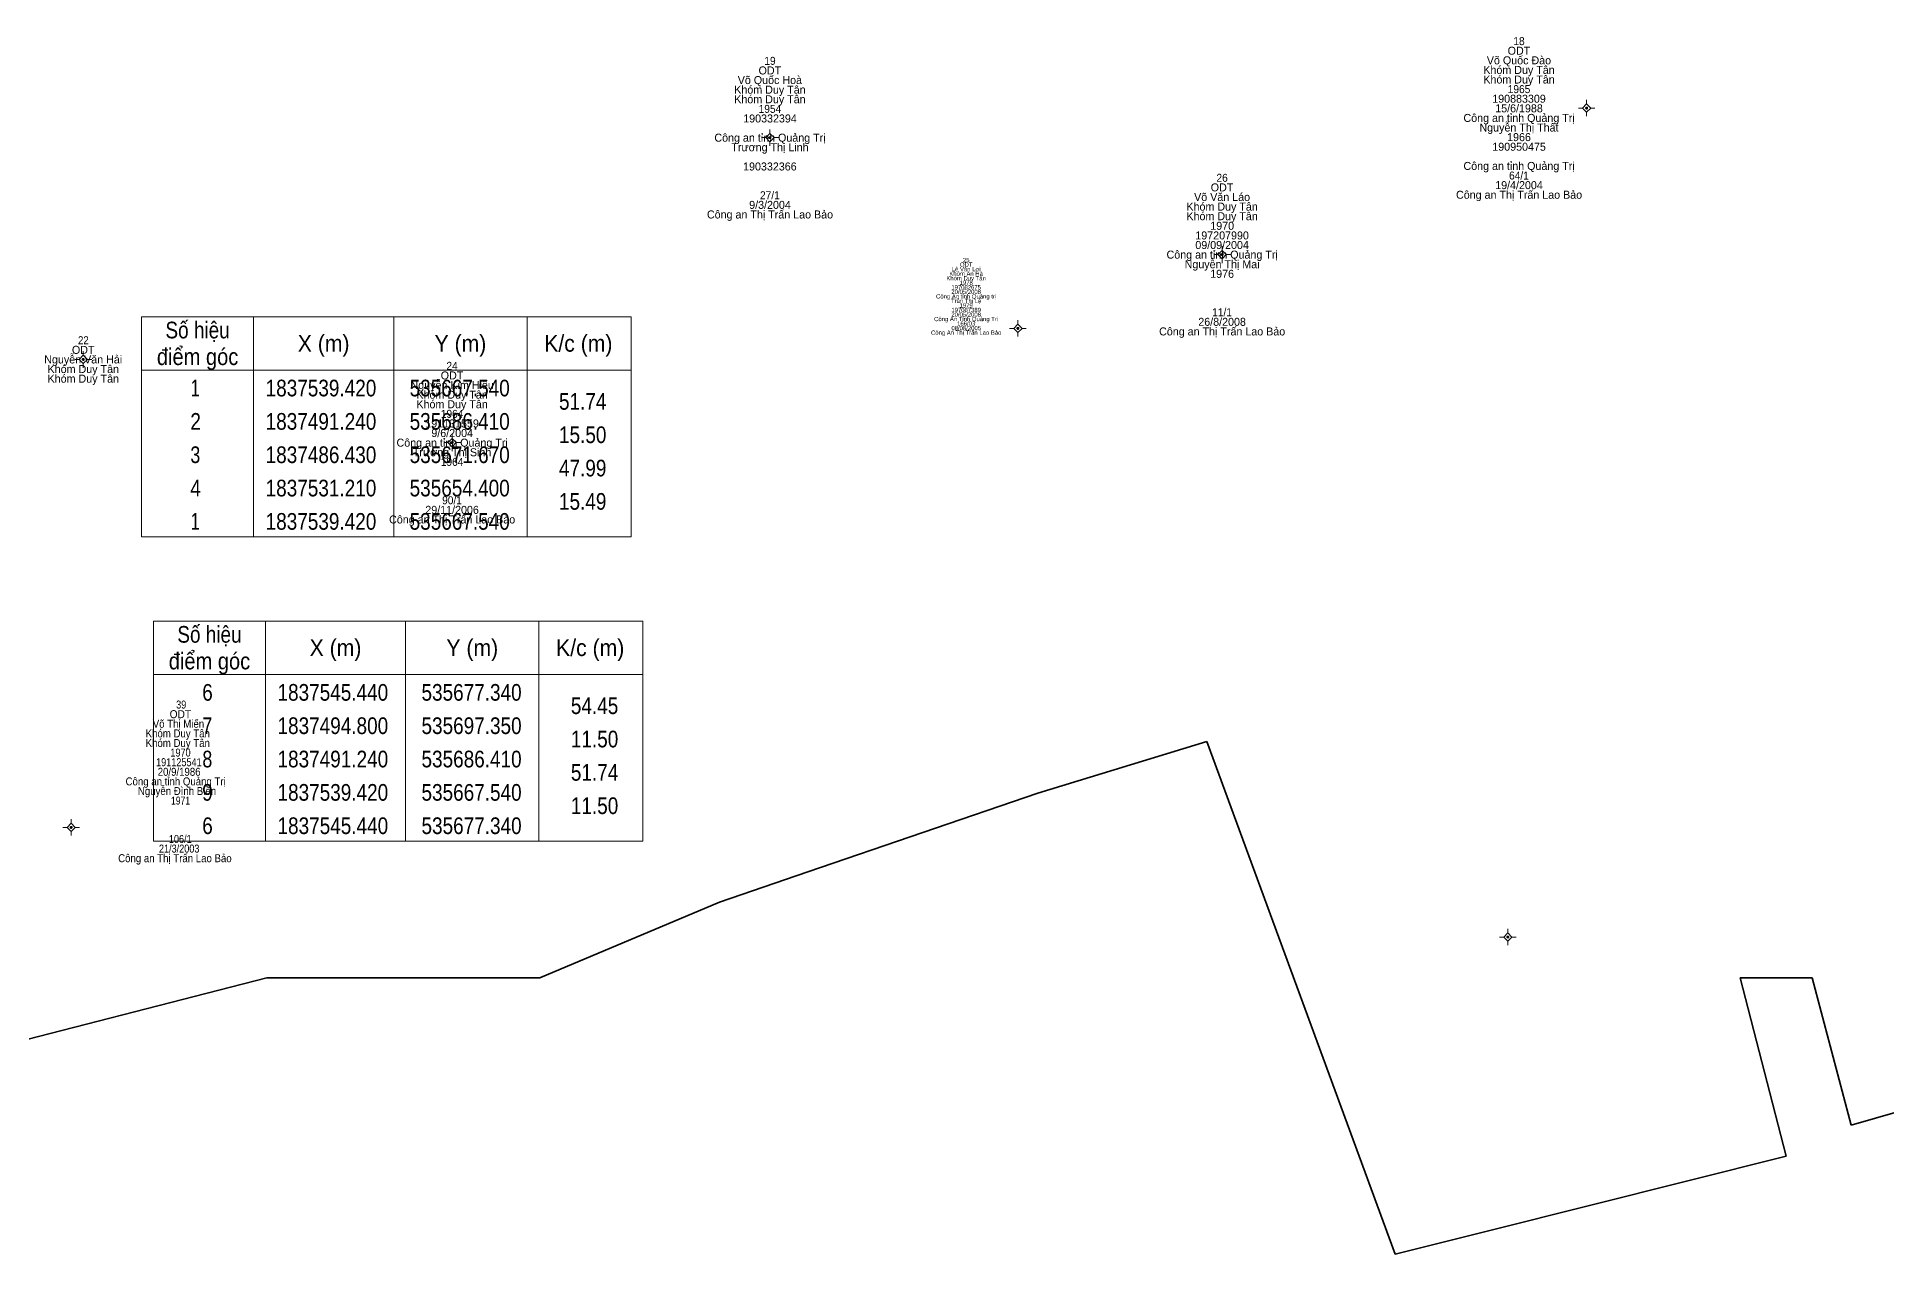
# Model space of a CAD drawing. Header units: metres. Extents: x 535444 to 536017, y 1837452 to 1837757.
# Drawn here: x 535718.1 to 535856.8, y 1837479.3 to 1837570.5 of the extents above; entities that cross this region are included whole.
import ezdxf
from ezdxf.enums import TextEntityAlignment as Align

# ---------------------------------------------------------------- set-up
doc = ezdxf.new("R2010")
doc.units = ezdxf.units.M
doc.header["$LTSCALE"] = 0.24
doc.linetypes.add('MEDIUM_DASHED', pattern=[4.5, 3, -1.5])
for name, color, linetype, lineweight in [('11', 7, 'MEDIUM_DASHED', 13), ('54', 7, 'Continuous', 35), ('63', 7, 'Continuous', 13)]:
    doc.layers.add(name, color=color, linetype=linetype, lineweight=lineweight)
doc.layers.add('15', color=7, linetype='Continuous')

msp = doc.modelspace()

# ---------------------------------------------------------------- hatches: boundary and pattern name
at = {"layer": '11'}
for points in [[(535834.3349, 1837565.22, 1), (535834.1849, 1837565.22, 1)], [(535773.1049, 1837563, 1), (535772.9549, 1837563, 1)], [(535807.0049, 1837554.23, 1), (535806.8549, 1837554.23, 1)], [(535791.6949, 1837548.7, 1), (535791.5449, 1837548.7, 1)], [(535721.6249, 1837546.37, 1), (535721.4749, 1837546.37, 1)], [(535749.2749, 1837540.13, 1), (535749.1249, 1837540.13, 1)], [(535720.7149, 1837511.28, 1), (535720.5649, 1837511.28, 1)], [(535828.4249, 1837503.06, 1), (535828.2749, 1837503.06, 1)]]:
    msp.add_hatch(color=256, dxfattribs=at).paths.add_polyline_path(points)

# ---------------------------------------------------------------- linework, layer by layer
for p, q in [((535834.26, 1837565.84), (535834.26, 1837565.53)), ((535833.95, 1837565.22), (535833.64, 1837565.22)), ((535834.26, 1837564.91), (535834.26, 1837564.6)), ((535834.88, 1837565.22), (535834.57, 1837565.22)), ((535772.72, 1837563), (535772.4, 1837563)), ((535773.03, 1837563.62), (535773.03, 1837563.31)), ((535773.66, 1837563), (535773.34, 1837563)), ((535773.03, 1837562.69), (535773.03, 1837562.38)), ((535806.93, 1837554.86), (535806.93, 1837554.54)), ((535806.62, 1837554.23), (535806.31, 1837554.23)), ((535806.93, 1837553.92), (535806.93, 1837553.6)), ((535807.56, 1837554.23), (535807.24, 1837554.23)), ((535791.62, 1837549.32), (535791.62, 1837549.01)), ((535791.31, 1837548.7), (535791, 1837548.7)), ((535791.62, 1837548.39), (535791.62, 1837548.08)), ((535792.24, 1837548.7), (535791.93, 1837548.7)), ((535721.24, 1837546.37), (535720.93, 1837546.37)), ((535721.55, 1837547), (535721.55, 1837546.68)), ((535722.18, 1837546.37), (535721.86, 1837546.37)), ((535721.55, 1837546.06), (535721.55, 1837545.74)), ((535749.2, 1837540.76), (535749.2, 1837540.44)), ((535748.89, 1837540.13), (535748.57, 1837540.13)), ((535749.2, 1837539.82), (535749.2, 1837539.5)), ((535749.82, 1837540.13), (535749.51, 1837540.13)), ((535720.64, 1837511.9), (535720.64, 1837511.59)), ((535720.33, 1837511.28), (535720.02, 1837511.28)), ((535720.64, 1837510.97), (535720.64, 1837510.66)), ((535721.26, 1837511.28), (535720.95, 1837511.28)), ((535828.35, 1837503.68), (535828.35, 1837503.37)), ((535828.04, 1837503.06), (535827.72, 1837503.06)), ((535828.35, 1837502.75), (535828.35, 1837502.44)), ((535828.98, 1837503.06), (535828.66, 1837503.06))]:
    msp.add_line(p, q, dxfattribs=at)
for points in [[(535834.26, 1837565.53), (535833.95, 1837565.22), (535834.26, 1837564.91), (535834.57, 1837565.22)], [(535773.03, 1837563.31), (535772.72, 1837563), (535773.03, 1837562.69), (535773.34, 1837563)], [(535806.93, 1837554.54), (535806.62, 1837554.23), (535806.93, 1837553.92), (535807.24, 1837554.23)], [(535791.62, 1837549.01), (535791.31, 1837548.7), (535791.62, 1837548.39), (535791.93, 1837548.7)], [(535721.55, 1837546.68), (535721.24, 1837546.37), (535721.55, 1837546.06), (535721.86, 1837546.37)], [(535749.2, 1837540.44), (535748.89, 1837540.13), (535749.2, 1837539.82), (535749.51, 1837540.13)], [(535720.64, 1837511.59), (535720.33, 1837511.28), (535720.64, 1837510.97), (535720.95, 1837511.28)], [(535828.35, 1837503.37), (535828.04, 1837503.06), (535828.35, 1837502.75), (535828.66, 1837503.06)]]:
    msp.add_lwpolyline(points, close=True, dxfattribs=at)
for centre in [(535834.2599, 1837565.22), (535773.0299, 1837563), (535806.9299, 1837554.23), (535791.6199, 1837548.7), (535721.5499, 1837546.37), (535749.1999, 1837540.13), (535720.6399, 1837511.28), (535828.3499, 1837503.06)]:
    msp.add_circle(centre, 0.075, dxfattribs=at)
at = {"layer": '54'}
for p, q in [((535805.79, 1837517.72), (535793.12, 1837513.84)), ((535805.79, 1837517.72), (535819.91, 1837479.29)), ((535793.12, 1837513.84), (535775.86, 1837507.94)), ((535775.86, 1837507.94), (535769.24, 1837505.68)), ((535769.24, 1837505.68), (535755.78, 1837500)), ((535735.31, 1837500), (535755.78, 1837500)), ((535845.77, 1837500), (535851.16, 1837500)), ((535849.21, 1837486.63), (535845.77, 1837500)), ((535851.16, 1837500), (535854.09, 1837488.96))]:
    msp.add_line(p, q, dxfattribs=at)
for points in [[(535854.09, 1837488.96), (535882.51, 1837497.12), (535903.58, 1837503.19)], [(535706.98, 1837500), (535708.58, 1837495.9), (535710.08, 1837494.95), (535712.73, 1837494.2), (535735.31, 1837500)], [(535849.21, 1837486.63), (535827, 1837481.05), (535819.91, 1837479.29)]]:
    msp.add_lwpolyline(points, dxfattribs=at)
at = {"layer": '63'}
for p, q in [((535734.32, 1837549.57), (535734.32, 1837533.07)), ((535744.82, 1837549.57), (535744.82, 1837533.07)), ((535754.82, 1837549.57), (535754.82, 1837533.07)), ((535725.92, 1837545.57), (535762.62, 1837545.57)), ((535735.21, 1837526.75), (535735.21, 1837510.25)), ((535745.71, 1837526.75), (535745.71, 1837510.25)), ((535755.71, 1837526.75), (535755.71, 1837510.25)), ((535726.81, 1837522.75), (535763.51, 1837522.75))]:
    msp.add_line(p, q, dxfattribs=at)
for points in [[(535725.92, 1837549.57), (535762.62, 1837549.57), (535762.62, 1837533.07), (535725.92, 1837533.07)], [(535726.81, 1837526.75), (535763.51, 1837526.75), (535763.51, 1837510.25), (535726.81, 1837510.25)]]:
    msp.add_lwpolyline(points, close=True, dxfattribs=at)

# ---------------------------------------------------------------- texts
at = {"layer": '15'}
for s, height, p in [('ODT', 0.6, (535829.185, 1837569.22)), ('ODT', 0.6, (535773.025, 1837567.74)), ('Khóm Duy Tân', 0.6, (535829.19, 1837567.78)), ('Võ Quốc Đào', 0.6, (535829.185, 1837568.5)), ('Khóm Duy Tân', 0.6, (535773.03, 1837566.3)), ('Võ Quốc Hoà', 0.6, (535773.025, 1837567.02)), ('Khóm Duy Tân', 0.6, (535829.19, 1837567.06)), ('Khóm Duy Tân', 0.6, (535773.03, 1837565.58)), ('190883309', 0.6, (535829.19, 1837565.62)), ('15/6/1988', 0.6, (535829.19, 1837564.9)), ('190332394', 0.6, (535773.035, 1837564.14)), ('Công an tỉnh Quảng Trị', 0.6, (535829.195, 1837564.18)), ('Nguyễn Thị Thất', 0.6, (535829.19, 1837563.46)), ('Công an tỉnh Quảng Trị', 0.6, (535773.035, 1837562.7)), ('1966', 0.6, (535829.19, 1837562.74)), ('Trương Thị Linh', 0.6, (535773.035, 1837561.98)), ('190950475', 0.6, (535829.195, 1837562.02)), ('190332366', 0.6, (535773.025, 1837560.54)), ('Công an tỉnh Quảng Trị', 0.6, (535829.195, 1837560.58)), ('Võ Văn Láo', 0.6, (535806.93, 1837558.25)), ('ODT', 0.6, (535806.925, 1837558.97)), ('Công an Thị Trấn Lao Bảo', 0.6, (535829.195, 1837558.42)), ('19/4/2004', 0.6, (535829.19, 1837559.14)), ('Công an Thị Trấn Lao Bảo', 0.6, (535773.035, 1837556.94)), ('9/3/2004', 0.6, (535773.035, 1837557.66)), ('Khóm Duy Tân', 0.6, (535806.93, 1837557.53)), ('Khóm Duy Tân', 0.6, (535806.93, 1837556.81)), ('197207990', 0.6, (535806.93, 1837555.37)), ('1970', 0.6, (535806.935, 1837556.09)), ('Công an tỉnh Quảng Trị', 0.6, (535806.935, 1837553.93)), ('09/09/2004', 0.6, (535806.93, 1837554.65)), ('Lê Văn Lợi', 0.321, (535787.745, 1837552.98)), ('ODT', 0.321, (535787.745, 1837553.32)), ('Nguyễn Thị Mai', 0.6, (535806.93, 1837553.21)), ('1976', 0.6, (535806.93, 1837552.49)), ('Khóm Duy Tân', 0.321, (535787.74, 1837552.3)), ('Khóm An Hà', 0.321, (535787.74, 1837552.64)), ('197082675', 0.321, (535787.74, 1837551.62)), ('1978', 0.321, (535787.745, 1837551.96)), ('Công An tỉnh Quảng trị', 0.321, (535787.74, 1837550.94)), ('Trần Thị Lệ', 0.321, (535787.74, 1837550.6)), ('20/05/2008', 0.321, (535787.74, 1837551.28)), ('Công An Tỉnh Quảng Trị', 0.321, (535787.74, 1837549.24)), ('20/05/2008', 0.321, (535787.74, 1837549.58)), ('08/08/2005', 0.321, (535787.745, 1837548.56)), ('197087389', 0.321, (535787.74, 1837549.92)), ('166/03', 0.321, (535787.74, 1837548.9)), ('26/8/2008', 0.6, (535806.93, 1837548.89)), ('Công An Thị Trấn Lao Bảo', 0.321, (535787.745, 1837548.22)), ('Công an Thị Trấn Lao Bảo', 0.6, (535806.935, 1837548.17)), ('Nguyễn Văn Hải', 0.6, (535721.545, 1837546.07)), ('ODT', 0.6, (535721.545, 1837546.79)), ('Khóm Duy Tân', 0.6, (535721.55, 1837545.35)), ('Khóm Duy Tân', 0.6, (535721.55, 1837544.63)), ('Nguyễn Kim Hiếu', 0.6, (535749.205, 1837544.15)), ('ODT', 0.6, (535749.195, 1837544.87)), ('Khóm Duy Tân', 0.6, (535749.2, 1837543.43)), ('Khóm Duy Tân', 0.6, (535749.2, 1837542.71)), ('191131559', 0.6, (535749.2, 1837541.27)), ('9/6/2004', 0.6, (535749.205, 1837540.55)), ('Công an tỉnh Quảng Trị', 0.6, (535749.205, 1837539.83)), ('Trương Thị Sinh', 0.6, (535749.2, 1837539.11)), ('29/11/2006', 0.6, (535749.2, 1837534.79)), ('Công an Thị Trấn Lao Bảo', 0.6, (535749.205, 1837534.07))]:
    msp.add_text(s, height=height, dxfattribs=at).set_placement(p, align=Align.CENTER)
for s, height, width, p in [('18', 0.6, 0.95, (535829.19, 1837569.94)), ('19', 0.6, 0.95, (535773.035, 1837568.46)), ('1965', 0.6, 0.95, (535829.19, 1837566.34)), ('1954', 0.6, 0.95, (535773.03, 1837564.86)), ('26', 0.6, 0.95, (535806.93, 1837559.69)), ('64/1', 0.6, 0.95, (535829.185, 1837559.86)), ('27/1', 0.6, 0.95, (535773.025, 1837558.38)), ('25', 0.321, 0.95, (535787.745, 1837553.66)), ('1979', 0.321, 0.95, (535787.74, 1837550.26)), ('11/1', 0.6, 0.95, (535806.925, 1837549.61)), ('22', 0.6, 0.9, (535721.555, 1837547.51)), ('24', 0.6, 0.95, (535749.2, 1837545.59)), ('1964', 0.6, 0.95, (535749.2, 1837541.99)), ('1964', 0.6, 0.95, (535749.2, 1837538.39)), ('90/1', 0.6, 0.95, (535749.195, 1837535.51)), ('ODT', 0.6, 0.95, (535728.83, 1837519.47)), ('39', 0.6, 0.85, (535728.89, 1837520.19)), ('Khóm Duy Tân', 0.6, 0.9, (535728.635, 1837518.03)), ('Võ Thị Miến', 0.6, 0.9, (535728.685, 1837518.75)), ('Khóm Duy Tân', 0.6, 0.9, (535728.635, 1837517.31)), ('1970', 0.6, 0.85, (535728.84, 1837516.59)), ('191125541', 0.6, 0.85, (535728.715, 1837515.87)), ('20/9/1986', 0.6, 0.9, (535728.735, 1837515.15)), ('Công an tỉnh Quảng Trị', 0.6, 0.9, (535728.475, 1837514.43)), ('Nguyễn Đình Biền', 0.6, 0.9, (535728.575, 1837513.71)), ('1971', 0.6, 0.8, (535728.84, 1837512.99)), ('106/1', 0.6, 0.85, (535728.82, 1837510.11)), ('Công an Thị Trấn Lao Bảo', 0.6, 0.9, (535728.42, 1837508.67)), ('21/3/2003', 0.6, 0.85, (535728.74, 1837509.39))]:
    msp.add_text(s, height=height, dxfattribs=dict(at, width=width)).set_placement(p, align=Align.CENTER)
at = {"layer": '63'}
for s, width, p in [('Số hiệu', 0.85, (535730.12, 1837547.95)), ('X (m)', 0.95, (535739.57, 1837546.95)), ('Y (m)', 0.95, (535749.825, 1837546.95)), ('K/c (m)', 0.95, (535758.665, 1837546.95)), ('điểm góc', 0.9, (535730.12, 1837545.95)), (' 1', 0.75, (535729.77, 1837543.6)), ('1837539.420', 0.85, (535739.37, 1837543.6)), ('535667.540', 0.85, (535749.77, 1837543.6)), (' 2', 0.85, (535729.775, 1837541.1)), ('1837491.240', 0.85, (535739.37, 1837541.1)), ('535686.410', 0.85, (535749.77, 1837541.1)), (' 3', 0.8, (535729.765, 1837538.6)), ('1837486.430', 0.85, (535739.37, 1837538.6)), ('535671.670', 0.85, (535749.77, 1837538.6)), (' 4', 0.85, (535729.77, 1837536.1)), ('1837531.210', 0.85, (535739.37, 1837536.1)), ('535654.400', 0.85, (535749.77, 1837536.1)), (' 1', 0.75, (535729.77, 1837533.6)), ('1837539.420', 0.85, (535739.37, 1837533.6)), ('535667.540', 0.85, (535749.77, 1837533.6)), ('Số hiệu', 0.85, (535731.01, 1837525.13)), ('X (m)', 0.95, (535740.46, 1837524.13)), ('Y (m)', 0.95, (535750.715, 1837524.13)), ('K/c (m)', 0.95, (535759.555, 1837524.13)), ('điểm góc', 0.9, (535731.01, 1837523.13)), (' 6', 0.85, (535730.665, 1837520.78)), ('1837545.440', 0.85, (535740.26, 1837520.78)), ('535677.340', 0.85, (535750.66, 1837520.78)), (' 7', 0.8, (535730.665, 1837518.28)), ('1837494.800', 0.85, (535740.26, 1837518.28)), ('535697.350', 0.85, (535750.66, 1837518.28)), (' 8', 0.8, (535730.665, 1837515.78)), ('1837491.240', 0.85, (535740.26, 1837515.78)), ('535686.410', 0.85, (535750.66, 1837515.78)), (' 9', 0.85, (535730.66, 1837513.28)), ('1837539.420', 0.85, (535740.26, 1837513.28)), ('535667.540', 0.85, (535750.66, 1837513.28)), (' 6', 0.85, (535730.665, 1837510.78)), ('1837545.440', 0.85, (535740.26, 1837510.78)), ('535677.340', 0.85, (535750.66, 1837510.78))]:
    msp.add_text(s, height=1.25, dxfattribs=dict(at, width=width)).set_placement(p, align=Align.CENTER)
at = {"layer": '63', "width": 0.85}
for s, p in [('51.74', (535760.77, 1837542.6)), ('15.50', (535760.77, 1837540.1)), ('47.99', (535760.77, 1837537.6)), ('15.49', (535760.77, 1837535.1)), ('54.45', (535761.66, 1837519.78)), ('11.50', (535761.66, 1837517.28)), ('51.74', (535761.66, 1837514.78)), ('11.50', (535761.66, 1837512.28))]:
    msp.add_text(s, height=1.25, dxfattribs=at).set_placement(p, align=Align.RIGHT)

doc.saveas('drawing.dxf')
